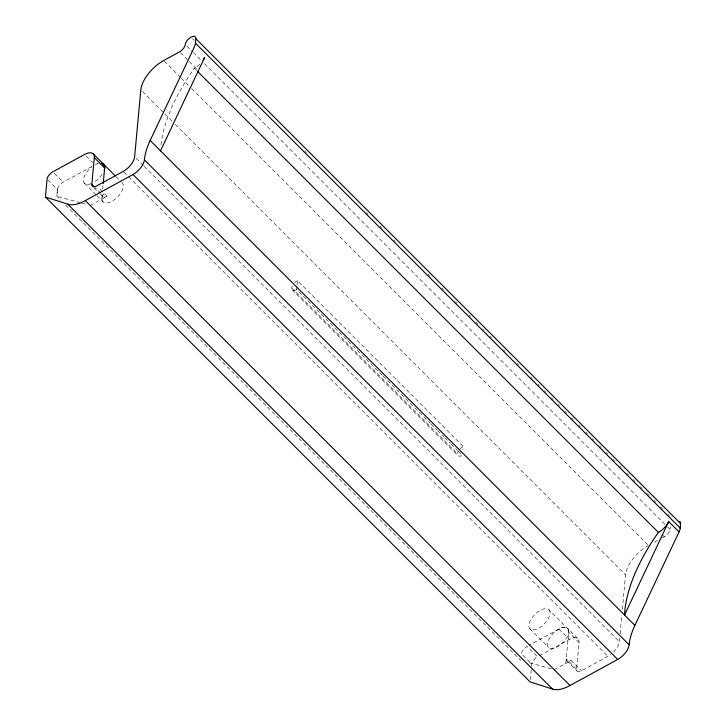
<?xml version="1.0" encoding="UTF-8"?>
<svg xmlns="http://www.w3.org/2000/svg" width="726" height="726" viewBox="0 0 726 726"><rect width="100%" height="100%" fill="white"/><g stroke="black" fill="none" stroke-linecap="round" stroke-linejoin="round"><path stroke-width="0.54" stroke-dasharray="3.63 2.72" d="M565.799 663.337L568.694 632.155C569.574 626.447 562.151 626.438 558.929 629.043L529.136 645.323M568.694 632.155C569.547 626.484 562.16 626.42 558.929 629.043A13.476 6.652 -45 0 0 547.504 643.735A13.476 6.652 -45 0 0 557.278 646.857A13.476 6.652 -45 0 0 568.694 632.155L579.049 642.519L576.571 669.245A6.734 3.321 -45 0 0 581.453 670.806L607.943 656.331A13.476 6.652 -45 0 0 610.711 654.534M57.481 189.168L56.846 196.265L60.802 200.267M91.93 166.49L63.126 182.226A6.734 3.321 -45 0 0 57.517 188.969L56.8 196.256L80.822 202.844M101.785 199.151L102.194 194.704L95.024 187.526M102.711 189.132L103.128 184.676M382.275 375.26L296.616 289.574L296.925 286.235M297.025 285.118L297.442 280.663L463.161 446.445L462.852 449.784M530.352 679.699L531.486 667.457M531.586 666.341L531.795 664.118A6.734 3.321 -45 0 1 534.799 658.809L535.443 658.21A6.734 3.321 -45 0 1 537.503 656.767L527.149 646.403A6.734 3.321 -45 0 0 521.44 653.754L531.795 664.118M613.352 652.247A13.476 6.652 -45 0 0 619.36 641.639L619.668 638.299M620.086 633.843L621.837 614.913M622.354 609.341L625.558 574.829A26.953 13.295 -45 0 1 648.4 545.435M90.278 205.44L107.085 196.265L98.319 187.489M654.353 542.177L661.304 538.383M662.303 537.839L664.29 536.75A6.734 3.321 -45 0 0 669.998 529.399A6.734 3.321 -45 0 1 670.915 526.786M539.491 655.678L569.284 639.397A13.476 6.652 -45 0 1 579.049 642.519M554.301 669.626L571.099 660.442L581.453 670.806M95.46 164.566L98.146 163.504L96.013 164.303M81.911 203.144L87.138 204.578M529.454 662.802L552.141 669.027M192.581 38.75L194.178 40.357M304.748 150.963L306.354 152.569M366.439 212.682L368.046 214.279M380.061 226.303L381.667 227.91M393.683 239.925L395.28 241.531M428.131 274.392L429.738 275.998M441.753 288.022L443.359 289.62M455.374 301.644L456.981 303.25M468.996 315.265L470.602 316.872M476.211 322.48L477.808 324.086M482.618 328.896L484.215 330.493M489.823 336.111L491.429 337.708M503.445 349.732L505.051 351.339M517.066 363.363L518.673 364.96M530.688 376.985L532.294 378.591M537.902 384.199L539.5 385.796M544.309 390.606L545.916 392.212M551.524 397.821L553.121 399.427M557.931 404.237L559.528 405.834M565.137 411.451L566.743 413.049M571.553 417.858L573.15 419.465M578.758 425.073L580.364 426.679M585.973 432.288L587.579 433.894M592.38 438.695L593.986 440.301M599.594 445.909L601.192 447.515M606.001 452.325L607.608 453.931M613.216 459.54L614.813 461.137M619.623 465.947L621.229 467.553M626.837 473.161L628.435 474.768M633.244 479.577L634.851 481.175M640.459 486.792L642.056 488.389M646.866 493.199L649.271 495.604M654.072 500.414L655.678 502.02M660.488 506.83L662.892 509.235M667.693 514.035L669.299 515.642M186.863 46.101L192.472 51.709M193.279 52.517L201.293 60.53M204.496 63.734L666.795 526.196M667.593 526.994L669.998 529.399M180.357 52.644L197.182 69.478M661.885 534.345L664.29 536.75M199.786 64.133A13.476 6.652 -45 0 1 194.386 68.226L196.791 70.631M164.466 61.329L180.493 77.364M181.291 78.163L190.902 87.782M191.709 88.581L647.601 544.636M142.423 91.521L164.058 113.165M164.866 113.964L172.071 121.178M175.275 124.391L625.558 574.829M383.074 376.068L395.888 388.882M396.686 389.68L409.491 402.494M410.299 403.293L423.104 416.107M423.902 416.905L430.309 423.312M431.108 424.12L436.716 429.719M437.515 430.527L443.922 436.934M444.72 437.733L450.329 443.341M451.127 444.14L457.525 450.547M458.333 451.345L462.335 455.347A6.734 3.321 -45 0 1 458.369 451.173M291.725 288.013L457.453 453.786M292.233 289.846L457.952 455.629M136.234 158.332L143.439 165.546M144.238 166.354L619.36 641.639M124.01 172.225L607.943 656.331M116.096 176.736L120.761 181.391M549.047 609.831A13.476 6.652 -45 0 1 538.628 628.208A13.476 6.652 -45 0 1 530.697 619.859A13.476 6.652 -45 0 1 549.047 609.831L578.05 638.844M86.149 156.09L92.52 162.47M558.929 629.043L569.284 639.397M576.571 669.245L566.216 658.881A6.734 3.321 -45 0 0 571.099 660.442M93.935 187.771L99.516 193.352M100.306 194.151L102.702 196.537M566.716 660.724L577.079 671.087M84.497 183.233L96.15 194.886M96.921 195.666L103.137 201.882M529.871 628.761L548.511 647.41M54.368 173.46L63.126 182.226M47.862 180.012L57.418 189.568M65.612 205.077L520.814 660.433M102.166 174.322A13.476 6.652 -45 0 1 93.255 182.671M91.068 183.687A13.476 6.652 -45 0 1 83.463 180.012A13.476 6.652 -45 0 1 91.594 167.08M121.786 182.498A13.476 6.652 -45 0 1 119.2 195.167A13.476 6.652 -45 0 1 105.025 202.908A13.476 6.652 -45 0 1 104.644 191.864M161.009 144.792A148.267 73.154 -45 0 1 194.386 68.226M107.085 196.265A6.734 3.321 -45 0 1 102.194 194.704M459.848 449.122A6.734 3.321 -45 0 1 463.161 446.445M296.616 289.574A6.734 3.321 -45 0 1 292.288 286.089M294.738 282.704A6.734 3.321 -45 0 1 297.442 280.663"/><path stroke-width="1.09" d="M103.228 183.569L104.707 167.08L103.9 164.566L102.157 163.377M104.272 169.957A13.476 6.652 -45 0 0 104.68 167.978L104.099 164.856L101.785 163.277M679.336 521.313A6.734 3.321 -45 0 1 680.589 523.618L680.18 528.065A13.476 6.652 -45 0 1 679.055 531.922L634.905 625.376A65.394 32.262 -45 0 0 629.124 644.752A13.476 6.652 -45 0 1 617.708 659.453L570.037 685.498A31.345 15.464 -45 0 1 552.54 689.083L530.143 681.932L45.411 197.027L47.063 179.213A6.734 3.321 -45 0 1 52.771 171.862L84.552 154.493A13.476 6.652 -45 0 1 94.316 157.615L104.68 167.978M94.226 186.727L91.839 184.34L94.316 157.615M45.411 197.027L67.799 204.178A31.345 15.464 -45 0 0 85.305 200.594L132.976 174.549A13.476 6.652 -45 0 0 144.392 159.847A65.394 32.262 -45 0 1 150.164 140.472L194.323 47.018A13.476 6.652 -45 0 0 195.448 43.161L195.857 38.714A6.734 3.321 -45 0 0 190.974 37.153A6.734 3.321 -45 0 0 185.266 44.495A6.734 3.321 -45 0 1 179.558 51.845L163.668 60.53A26.953 13.295 -45 0 0 140.826 89.924L134.628 156.734A13.476 6.652 -45 0 1 123.211 171.427L96.721 185.901A6.734 3.321 -45 0 1 91.839 184.34M160.528 150.836L204.678 57.372A13.476 6.652 -45 0 1 203.108 60.14M668.7 521.558L624.542 615.013A148.267 73.154 -45 0 1 658.4 532.403A13.476 6.652 -45 0 0 668.7 521.558L679.055 531.922M195.857 38.714L680.589 523.618M195.448 43.161L680.18 528.065M197.59 71.429L658.4 532.403M150.164 140.472L634.905 625.376M144.392 159.847L629.124 644.752M132.976 174.549L617.708 659.453M93.309 153.939L115.325 175.955M85.305 200.594L570.037 685.498M67.799 204.178L552.54 689.083"/></g></svg>
